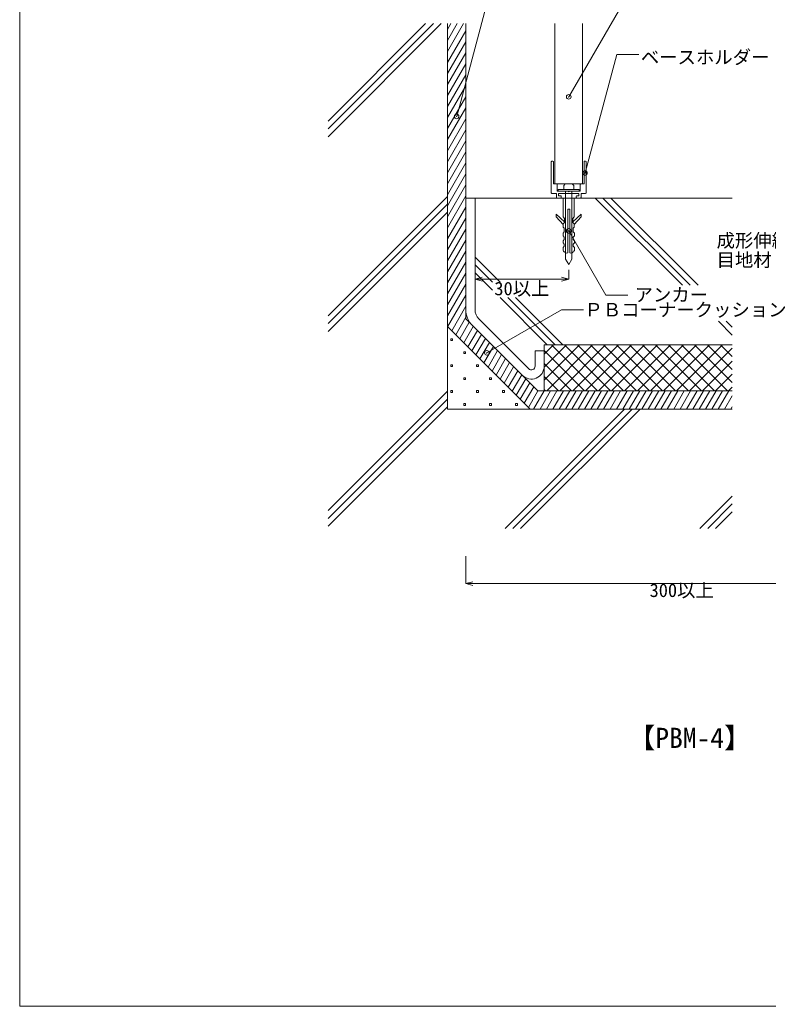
# Model space of a CAD drawing. Units: millimetres, scale not verified. Extents: x -675 to 675, y -471 to 460.
# Drawn here: x -675 to -268, y -440 to 97 of the extents above; entities that cross this region are included whole.
import ezdxf
from ezdxf.enums import TextEntityAlignment as Align

# ---------------------------------------------------------------- set-up
doc = ezdxf.new("R2010")
doc.units = ezdxf.units.MM
doc.header["$LTSCALE"] = 5
doc.header["$PDMODE"] = 32
doc.header["$PDSIZE"] = 2.5
doc.layers.add('1-0_芯・寸法線', color=7, linetype='Continuous', lineweight=18)
doc.layers.add('F-F', color=7, linetype='Continuous', lineweight=18)
doc.styles.add('ＭＳ ゴシック', font='')
doc.styles.get('ＭＳ ゴシック').set_extended_font_data('MS Gothic')

msp = doc.modelspace()

# ---------------------------------------------------------------- linework, layer by layer
at = {"layer": '1-0_芯・寸法線'}
for p, q in [((-421.276, 103.822), (-437.147, 44.589)), ((-507.147, 33.557), (-445.599, 95.106)), ((-507.147, 37.8), (-449.841, 95.106)), ((-507.147, 42.042), (-454.084, 95.106)), ((-442.147, 79.928), (-433.384, 95.106)), ((-442.147, 85.928), (-436.848, 95.106)), ((-442.147, 91.928), (-440.313, 95.106)), ((-442.147, 95.106), (-442.147, -114.842)), ((-432.147, 95.106), (-432.147, -5.706)), ((-383.648, 95.106), (-383.648, 7.858)), ((-368.648, 95.106), (-368.648, 7.858)), ((-442.147, 73.928), (-432.147, 91.248)), ((-442.147, 67.928), (-432.147, 85.248)), ((-442.147, 61.928), (-432.147, 79.248)), ((-367.298, 13.777), (-349.992, 78.364)), ((-349.992, 78.364), (-337.992, 78.364)), ((-442.147, 55.928), (-432.147, 73.248)), ((-442.147, 49.928), (-432.147, 67.248)), ((-442.147, 43.928), (-432.147, 61.248)), ((-442.147, 37.928), (-432.147, 55.248)), ((-442.147, 31.928), (-432.147, 49.248)), ((-442.147, 25.928), (-432.147, 43.248)), ((-442.147, 19.928), (-432.147, 37.248)), ((-442.147, 13.928), (-432.147, 31.248)), ((-442.147, 7.928), (-432.147, 25.248)), ((-442.147, 1.928), (-432.147, 19.248)), ((-385.648, 2.958), (-385.648, 19.858)), ((-384.748, 20.158), (-385.348, 20.158)), ((-384.448, 19.858), (-384.448, 7.858)), ((-367.848, 19.858), (-367.848, 7.858)), ((-367.548, 20.158), (-366.948, 20.158)), ((-366.648, 2.958), (-366.648, 19.858)), ((-442.147, -4.072), (-432.147, 13.248)), ((-442.147, -10.072), (-432.147, 7.248)), ((-382.748, 7.858), (-384.448, 7.858)), ((-368.648, 7.858), (-383.648, 7.858)), ((-378.903, 6.963), (-378.031, 7.835)), ((-378.903, 4.835), (-378.903, 6.963)), ((-378.031, 7.835), (-374.264, 7.835)), ((-373.393, 6.963), (-374.264, 7.835)), ((-373.393, 4.835), (-373.393, 6.963)), ((-369.848, 7.558), (-369.848, 3.858)), ((-369.548, 7.858), (-367.848, 7.858)), ((-507.147, -64.024), (-442.147, 0.976)), ((-442.147, -16.072), (-432.147, 1.248)), ((-427.147, 0.158), (-432.147, 0.158)), ((-427.147, 0.158), (-427.147, -60.729)), ((-427.147, 0.158), (-377.898, 0.158)), ((-385.348, 2.658), (-382.898, 2.658)), ((-382.898, 0.458), (-382.898, 2.658)), ((-382.598, 0.158), (-380.498, 0.158)), ((-381.829, 3.858), (-370.467, 3.858)), ((-381.698, 2.658), (-381.698, 1.358)), ((-380.498, 1.358), (-381.698, 1.358)), ((-381.648, 2.658), (-370.648, 2.658)), ((-380.198, 0.458), (-380.198, 1.058)), ((-379.148, 0.158), (-373.148, 0.158)), ((-379.148, -10.175), (-379.148, 0.158)), ((-377.898, -33.111), (-377.898, 3.858)), ((-376.898, 3.858), (-376.148, 3.558)), ((-375.398, 3.858), (-376.148, 3.558)), ((-369.848, 3.858), (-375.398, 3.858)), ((-374.398, -33.111), (-374.398, 3.858)), ((-374.398, 0.158), (-287.147, 0.158)), ((-373.148, -10.175), (-373.148, 0.158)), ((-372.098, 0.458), (-372.098, 1.058)), ((-371.798, 1.358), (-370.598, 1.358)), ((-369.698, 0.158), (-371.798, 0.158)), ((-370.598, 2.658), (-370.598, 1.358)), ((-370.467, 3.858), (-370.467, 4.835)), ((-369.398, 0.458), (-369.398, 2.658)), ((-366.948, 2.658), (-369.398, 2.658)), ((-361.78, 0.158), (-314.244, -47.378)), ((-357.538, 0.158), (-310.001, -47.378)), ((-353.295, 0.158), (-305.759, -47.378)), ((-507.147, -68.266), (-442.147, -3.266)), ((-442.147, -22.072), (-432.147, -4.752)), ((-507.147, -72.509), (-442.147, -7.509)), ((-432.147, -5.706), (-432.147, -65.7)), ((-382.915, -8.641), (-382.915, -10.034)), ((-378.379, -12.895), (-382.915, -8.641)), ((-382.915, -10.034), (-379.112, -14.273)), ((-378.379, -10.942), (-379.148, -10.175)), ((-376.686, -5.848), (-375.61, -5.848)), ((-376.686, -29.614), (-376.686, -5.848)), ((-375.61, -29.614), (-375.61, -5.848)), ((-373.917, -12.895), (-369.381, -8.641)), ((-373.917, -10.942), (-373.148, -10.175)), ((-369.381, -10.034), (-373.184, -14.273)), ((-369.381, -8.641), (-369.381, -10.034)), ((-442.147, -28.072), (-432.147, -10.752)), ((-379.112, -13.977), (-378.379, -13.245)), ((-379.112, -15.756), (-379.112, -13.977)), ((-378.555, -16.314), (-379.112, -15.756)), ((-378.379, -13.245), (-378.379, -10.942)), ((-373.917, -13.245), (-373.917, -10.942)), ((-373.184, -13.977), (-373.917, -13.245)), ((-373.741, -16.314), (-373.184, -15.756)), ((-373.184, -15.756), (-373.184, -13.977)), ((-442.147, -34.072), (-432.147, -16.752)), ((-379.244, -19.011), (-378.555, -18.32)), ((-379.244, -20.363), (-379.244, -19.011)), ((-378.555, -21.119), (-379.244, -20.363)), ((-378.555, -18.32), (-378.555, -16.314)), ((-378.555, -22.423), (-378.555, -21.119)), ((-373.741, -18.32), (-373.741, -16.314)), ((-373.052, -19.011), (-373.741, -18.32)), ((-373.741, -21.119), (-373.052, -20.363)), ((-373.741, -22.423), (-373.741, -21.119)), ((-373.052, -20.363), (-373.052, -19.011)), ((-442.147, -40.072), (-432.147, -22.752)), ((-379.219, -23.083), (-378.555, -22.423)), ((-379.219, -24.269), (-379.219, -23.083)), ((-378.555, -24.932), (-379.219, -24.269)), ((-379.203, -26.729), (-378.555, -26.083)), ((-379.203, -28.457), (-379.203, -26.729)), ((-378.555, -26.083), (-378.555, -24.932)), ((-373.077, -23.083), (-373.741, -22.423)), ((-373.741, -24.932), (-373.077, -24.269)), ((-373.741, -26.083), (-373.741, -24.932)), ((-373.093, -26.729), (-373.741, -26.083)), ((-373.093, -28.457), (-373.093, -26.729)), ((-373.077, -24.269), (-373.077, -23.083)), ((-442.147, -46.072), (-432.147, -28.752)), ((-427.147, -32.055), (-413.525, -45.677)), ((-442.147, -52.072), (-432.147, -34.752)), ((-427.147, -36.298), (-417.708, -45.738)), ((-376.148, -36.142), (-377.898, -33.111)), ((-376.148, -36.142), (-374.398, -33.111)), ((-442.147, -58.072), (-432.147, -40.752)), ((-427.147, -40.541), (-417.708, -49.98)), ((-427.147, -44.011), (-423.284, -42.976)), ((-376.148, -44.011), (-380.011, -42.976)), ((-376.148, -44.011), (-376.148, -39.011)), ((-442.147, -64.072), (-432.147, -46.752)), ((-427.147, -44.011), (-376.148, -44.011)), ((-427.147, -44.011), (-423.284, -45.046)), ((-376.148, -44.011), (-380.011, -45.046)), ((-442.063, -69.926), (-432.147, -52.752)), ((-439.867, -72.122), (-432.147, -58.752)), ((-413.572, -54.116), (-387.846, -79.842)), ((-409.329, -54.116), (-383.604, -79.842)), ((-405.087, -54.116), (-379.361, -79.842)), ((-380.163, -60.734), (-420.751, -84.167)), ((-380.163, -60.734), (-368.163, -60.734)), ((-437.671, -74.318), (-432.147, -64.752)), ((-435.475, -76.515), (-430.298, -67.549)), ((-433.278, -78.711), (-428.102, -69.745)), ((-432.147, -65.7), (-393.005, -104.842)), ((-397.92, -92.857), (-425.097, -65.679)), ((-294.631, -66.991), (-287.147, -74.474)), ((-290.388, -66.991), (-287.147, -70.232)), ((-442.147, -69.842), (-397.147, -114.842)), ((-431.082, -80.907), (-425.906, -71.941)), ((-428.886, -83.103), (-423.71, -74.137)), ((-440.42, -76.474), (-439.42, -76.474)), ((-440.42, -77.474), (-440.42, -76.474)), ((-439.42, -77.474), (-440.42, -77.474)), ((-439.42, -76.474), (-439.42, -77.474)), ((-426.69, -85.299), (-421.514, -76.333)), ((-424.494, -87.495), (-419.317, -78.53)), ((-389.505, -84.975), (-384.373, -79.842)), ((-389.505, -92.046), (-377.302, -79.842)), ((-389.505, -99.117), (-370.23, -79.842)), ((-389.505, -79.842), (-287.147, -79.842)), ((-389.505, -104.842), (-389.505, -79.842)), ((-388.159, -104.842), (-363.159, -79.842)), ((-385.458, -79.842), (-360.458, -104.842)), ((-381.088, -104.842), (-356.088, -79.842)), ((-378.387, -79.842), (-353.387, -104.842)), ((-374.017, -104.842), (-349.017, -79.842)), ((-371.316, -79.842), (-346.316, -104.842)), ((-366.946, -104.842), (-341.946, -79.842)), ((-364.245, -79.842), (-339.245, -104.842)), ((-359.875, -104.842), (-334.875, -79.842)), ((-357.173, -79.842), (-332.173, -104.842)), ((-352.804, -104.842), (-327.804, -79.842)), ((-350.102, -79.842), (-325.102, -104.842)), ((-345.733, -104.842), (-320.733, -79.842)), ((-343.031, -79.842), (-318.031, -104.842)), ((-338.662, -104.842), (-313.662, -79.842)), ((-335.96, -79.842), (-310.96, -104.842)), ((-331.591, -104.842), (-306.591, -79.842)), ((-328.889, -79.842), (-303.889, -104.842)), ((-324.52, -104.842), (-299.52, -79.842)), ((-321.818, -79.842), (-296.818, -104.842)), ((-317.449, -104.842), (-292.449, -79.842)), ((-314.747, -79.842), (-289.747, -104.842)), ((-307.676, -79.842), (-287.147, -100.37)), ((-300.605, -79.842), (-287.147, -93.299)), ((-293.534, -79.842), (-287.147, -86.228)), ((-433.349, -83.545), (-432.349, -83.545)), ((-433.349, -84.545), (-433.349, -83.545)), ((-432.349, -84.545), (-433.349, -84.545)), ((-432.349, -83.545), (-432.349, -84.545)), ((-422.298, -89.692), (-417.121, -80.726)), ((-420.102, -91.888), (-414.925, -82.922)), ((-417.905, -94.084), (-412.729, -85.118)), ((-389.505, -82.865), (-367.529, -104.842)), ((-310.378, -104.842), (-287.147, -81.612)), ((-440.42, -90.616), (-439.42, -90.616)), ((-440.42, -91.616), (-440.42, -90.616)), ((-439.42, -90.616), (-439.42, -91.616)), ((-426.278, -90.616), (-425.278, -90.616)), ((-426.278, -91.616), (-426.278, -90.616)), ((-425.278, -90.616), (-425.278, -91.616)), ((-415.709, -96.28), (-410.533, -87.314)), ((-413.513, -98.476), (-408.337, -89.51)), ((-389.505, -89.936), (-374.6, -104.842)), ((-303.307, -104.842), (-287.147, -88.683)), ((-439.42, -91.616), (-440.42, -91.616)), ((-425.278, -91.616), (-426.278, -91.616)), ((-411.317, -100.672), (-406.141, -91.707)), ((-409.121, -102.868), (-403.944, -93.903)), ((-406.925, -105.065), (-401.748, -96.099)), ((-296.236, -104.842), (-287.147, -95.754)), ((-433.349, -97.687), (-432.349, -97.687)), ((-433.349, -98.687), (-433.349, -97.687)), ((-432.349, -98.687), (-433.349, -98.687)), ((-432.349, -97.687), (-432.349, -98.687)), ((-419.207, -97.687), (-418.207, -97.687)), ((-419.207, -98.687), (-419.207, -97.687)), ((-418.207, -98.687), (-419.207, -98.687)), ((-418.207, -97.687), (-418.207, -98.687)), ((-404.729, -107.261), (-399.552, -98.295)), ((-402.532, -109.457), (-397.356, -100.491)), ((-389.505, -97.007), (-381.671, -104.842)), ((-507.147, -170.09), (-442.147, -105.09)), ((-440.42, -104.758), (-439.42, -104.758)), ((-440.42, -105.758), (-440.42, -104.758)), ((-439.42, -105.758), (-440.42, -105.758)), ((-439.42, -104.758), (-439.42, -105.758)), ((-426.278, -104.758), (-425.278, -104.758)), ((-426.278, -105.758), (-426.278, -104.758)), ((-425.278, -105.758), (-426.278, -105.758)), ((-425.278, -104.758), (-425.278, -105.758)), ((-412.136, -104.758), (-411.136, -104.758)), ((-412.136, -105.758), (-412.136, -104.758)), ((-411.136, -105.758), (-412.136, -105.758)), ((-411.136, -104.758), (-411.136, -105.758)), ((-400.336, -111.653), (-395.16, -102.687)), ((-398.14, -113.849), (-392.94, -104.842)), ((-395.249, -114.842), (-389.475, -104.842)), ((-393.005, -104.842), (-287.147, -104.842)), ((-391.785, -114.842), (-386.011, -104.842)), ((-389.505, -104.078), (-388.742, -104.842)), ((-388.321, -114.842), (-382.547, -104.842)), ((-384.857, -114.842), (-379.083, -104.842)), ((-381.393, -114.842), (-375.619, -104.842)), ((-377.928, -114.842), (-372.155, -104.842)), ((-374.464, -114.842), (-368.691, -104.842)), ((-371, -114.842), (-365.227, -104.842)), ((-367.536, -114.842), (-361.763, -104.842)), ((-364.072, -114.842), (-358.299, -104.842)), ((-360.608, -114.842), (-354.834, -104.842)), ((-357.144, -114.842), (-351.37, -104.842)), ((-353.68, -114.842), (-347.906, -104.842)), ((-350.216, -114.842), (-344.442, -104.842)), ((-346.752, -114.842), (-340.978, -104.842)), ((-343.287, -114.842), (-337.514, -104.842)), ((-339.823, -114.842), (-334.05, -104.842)), ((-336.359, -114.842), (-330.586, -104.842)), ((-332.895, -114.842), (-327.122, -104.842)), ((-329.431, -114.842), (-323.658, -104.842)), ((-325.967, -114.842), (-320.193, -104.842)), ((-322.503, -114.842), (-316.729, -104.842)), ((-319.039, -114.842), (-313.265, -104.842)), ((-315.575, -114.842), (-309.801, -104.842)), ((-312.111, -114.842), (-306.337, -104.842)), ((-308.646, -114.842), (-302.873, -104.842)), ((-305.182, -114.842), (-299.409, -104.842)), ((-301.718, -114.842), (-295.945, -104.842)), ((-298.254, -114.842), (-292.481, -104.842)), ((-294.79, -114.842), (-289.017, -104.842)), ((-289.164, -104.842), (-287.147, -102.825)), ((-507.147, -174.332), (-442.147, -109.332)), ((-433.349, -111.83), (-432.349, -111.83)), ((-433.349, -112.83), (-433.349, -111.83)), ((-432.349, -111.83), (-432.349, -112.83)), ((-419.207, -111.83), (-418.207, -111.83)), ((-419.207, -112.83), (-419.207, -111.83)), ((-418.207, -111.83), (-418.207, -112.83)), ((-405.065, -111.83), (-404.065, -111.83)), ((-405.065, -112.83), (-405.065, -111.83)), ((-404.065, -111.83), (-404.065, -112.83)), ((-291.326, -114.842), (-287.147, -107.604)), ((-507.147, -178.575), (-442.147, -113.575)), ((-442.147, -114.842), (-287.147, -114.842)), ((-432.349, -112.83), (-433.349, -112.83)), ((-418.207, -112.83), (-419.207, -112.83)), ((-410.834, -179.842), (-345.834, -114.842)), ((-406.591, -179.842), (-341.591, -114.842)), ((-404.065, -112.83), (-405.065, -112.83)), ((-402.348, -179.842), (-337.348, -114.842)), ((-287.862, -114.842), (-287.147, -113.604)), ((-304.767, -179.842), (-287.147, -162.222)), ((-300.525, -179.842), (-287.147, -166.464)), ((-296.282, -179.842), (-287.147, -170.707)), ((-432.147, -209.842), (-432.147, -194.842)), ((-432.147, -209.842), (-428.284, -208.807)), ((-432.147, -209.842), (-428.284, -210.877)), ((-432.147, -209.842), (-197.147, -209.842))]:
    msp.add_line(p, q, dxfattribs=at)
for points in [[(-376.148, 55.249), (-343.84, 111.207), (-331.84, 111.207)], [(-382.448, 7.558), (-382.448, 3.858), (-376.898, 3.858)], [(-381.829, 3.858), (-381.829, 4.835), (-370.467, 4.835)], [(-376.148, -17.768), (-355.956, -52.742), (-343.956, -52.742)], [(-394.505, -91.442), (-394.505, -83.136), (-389.505, -83.136)]]:
    msp.add_lwpolyline(points, dxfattribs=at)
for centre, radius, start, end in [((-385.348, 19.858), 0.3, 90, 180), ((-384.748, 19.858), 0.3, 0, 90), ((-367.548, 19.858), 0.3, 90, 180), ((-366.948, 19.858), 0.3, 0, 90), ((-382.748, 7.558), 0.3, 0, 90), ((-369.548, 7.558), 0.3, 90, 180), ((-385.348, 2.958), 0.3, 180, 270), ((-382.598, 0.458), 0.3, 180, 270), ((-380.498, 1.058), 0.3, 0, 90), ((-380.498, 0.458), 0.3, 270, 0), ((-371.798, 1.058), 0.3, 90, 180), ((-371.798, 0.458), 0.3, 180, 270), ((-369.698, 0.458), 0.3, 270, 0), ((-366.948, 2.958), 0.3, 270, 0), ((-375.761, -26.249), 4.089, 212.69021, 236.46874), ((-377.385, -28.655), 1.187, 237.63371, 306.10756), ((-374.911, -28.655), 1.187, 233.89244, 302.36629), ((-376.534, -26.249), 4.089, 303.53126, 327.30979), ((-420.147, -60.729), 12, 180, 225), ((-420.147, -60.729), 7, 180, 225), ((-396.505, -91.442), 7, 225, 0), ((-396.505, -91.442), 2, 225, 0)]:
    msp.add_arc(centre, radius, start, end, dxfattribs=at)
for p in [(-376.148, 55.249), (-437.147, 44.589), (-367.298, 13.777), (-376.148, -17.768), (-420.751, -84.167)]:
    msp.add_point(p, dxfattribs=at)
at = {"layer": 'F-F'}
msp.add_line((-675, 460), (-675, -440), dxfattribs=at)
msp.add_lwpolyline([(-675, 460), (675, 460), (675, -440), (-675, -440)], dxfattribs=at)

# ---------------------------------------------------------------- texts
at = {"layer": '1-0_芯・寸法線', "style": 'ＭＳ ゴシック'}
for s, height, p in [('ベースホルダー', 7.331, (-336.916, 70.982)), ('成形伸縮', 7.331, (-295.678, -28.859)), ('目地材', 7.331, (-295.678, -39.404)), ('30以上', 7.331, (-416.648, -55.011)), ('アンカー', 7.331, (-340.325, -58.359)), ('ＰＢコーナークッション', 7.331, (-367.597, -66.541)), ('300以上', 7.331, (-332.147, -219.342)), ('【PBM-4】', 11, (-344.026, -302.639))]:
    msp.add_text(s, height=height, dxfattribs=at).set_placement(p, align=Align.BOTTOM_LEFT)

doc.saveas('drawing.dxf')
